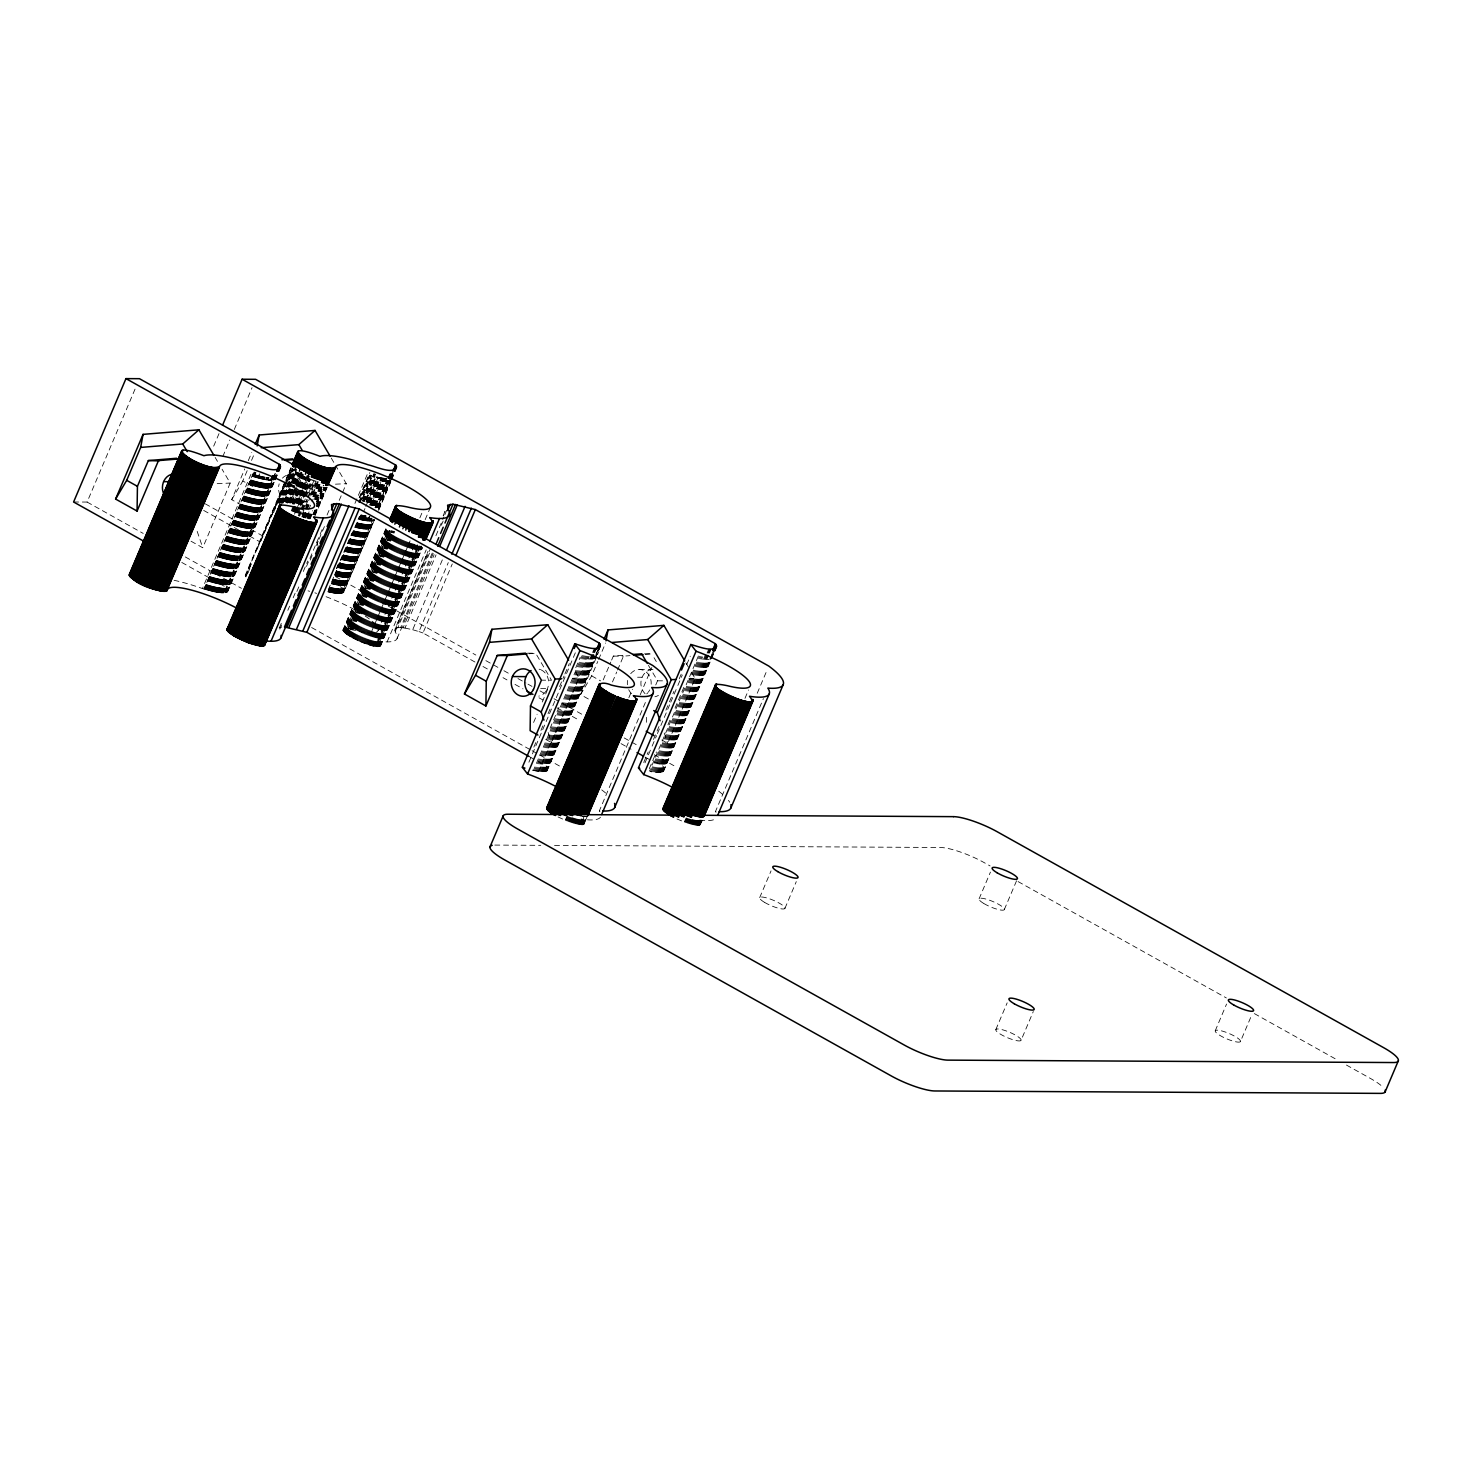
<?xml version="1.0" encoding="UTF-8"?>
<svg xmlns="http://www.w3.org/2000/svg" width="1472" height="1472" viewBox="0 0 1472 1472"><rect width="100%" height="100%" fill="white"/><g stroke="black" fill="none" stroke-linecap="round" stroke-linejoin="round"><path stroke-width="0.75" stroke-dasharray="5 3.75" d="M646.355 722.31L646.447 715.576M291.051 467.802L245.364 575.938L246.45 574.19M417.238 546.866L377.292 640.982C394.404 660.965 313.223 621.644 355.138 630.384A51.446 10.966 23 0 0 375.875 624.772A51.446 10.966 23 0 0 325.735 596.583M377.292 640.982A72.036 15.346 23 0 0 395.692 632.813L395.232 628.562L428.076 551.19M546.701 690.129A13.726 11.942 -89.7 0 0 547.087 689.393L547.75 687.847A13.726 11.942 -89.7 0 0 548.228 686.21M313.536 496.542A13.726 11.942 -89.7 0 0 314.364 495.089L315.008 493.543A13.726 11.942 -89.7 0 0 313.738 480.406M247.167 470.69L242.806 480.958L253.534 486.956L253.184 511.686L231.711 499.689L244.794 468.887M251.528 460.405L254.141 454.241M588.358 698.979L580.557 694.618L598.846 651.544M580.557 694.618L591.652 675.887L597.761 661.498M598.626 659.438L605.599 642.988M73.6 501.989L87.106 502.062L135.038 389.142M213.679 446.163L219.015 433.614M222.75 456.688L229.834 439.962M234.287 429.511L252.043 387.67M191.029 541.218L202.731 547.75L230.202 483.055L222.088 469.255M248.271 460.699L251.749 452.53M174.064 580.299A72.036 15.346 23 0 1 202.437 588.542L251.252 473.524M202.437 588.542L204.019 589.021L253.718 471.923M204.019 589.021L254.178 472.052M204.461 589.168L254.619 472.199M204.902 589.315L255.061 472.328M205.362 589.444L255.521 472.475M205.804 589.591L255.962 472.604M206.246 589.72L255.502 474.83M206.687 589.849L255.944 474.959M207.11 589.978L256.386 475.088M207.552 590.106L256.809 475.198M207.994 590.217L257.232 475.327M208.417 590.346L257.655 475.438M208.84 590.456L258.078 475.548M209.263 590.585L258.575 475.07M209.686 590.695L259.808 473.69M210.091 590.806L259.33 475.879M210.514 590.898L259.753 475.99M210.919 591.008L260.158 476.1M211.324 591.118L260.562 476.192M211.729 591.21L260.967 476.284M212.134 591.302L261.354 476.376M212.538 591.394L261.758 476.468M212.925 591.486L262.145 476.56M213.311 591.578L262.531 476.652M213.698 591.67L262.899 476.726M214.084 591.744L263.286 476.799M214.47 591.836L263.654 476.891M214.838 591.91L264.04 476.965M215.206 591.983L264.39 477.038M215.574 592.057L264.758 477.094M215.942 592.112L265.126 477.167M216.292 592.186L264.592 479.32M216.642 592.241L264.942 479.375M216.991 592.314L265.273 479.43M217.341 592.37L266.506 477.388M217.69 592.425L266.837 477.443M218.022 592.462L267.168 477.498M218.353 592.517L267.499 477.535M218.684 592.554L267.83 477.59M218.997 592.609L268.143 477.627M219.328 592.646L268.456 477.664M219.641 592.682L269.063 477.719M219.935 592.719L268.474 479.835M220.542 592.774L268.769 479.872M220.837 592.793L269.063 479.89M221.131 592.811L269.339 479.909M221.407 592.83L269.615 479.909M221.683 592.848L269.891 479.927M221.959 592.866L273.074 473.671M222.217 592.866L273.332 473.671M222.732 592.885L273.59 473.671M222.99 592.885L274.068 473.671M223.229 592.866L274.307 473.653M223.707 592.866L274.767 473.634M274.988 473.616L223.946 592.848M275.393 473.561L224.59 592.793L227.59 591.744L227.258 587.954L181.277 562.157M224.995 592.738L275.963 472.77M225.382 592.682L276.184 473.082M225.75 592.609L276.515 473.358M226.081 592.517L276.846 473.266M226.394 592.406L277.582 471.905M226.817 592.241L274.197 480.682M274.749 479.32L277.748 472.328M227.295 591.965L274.546 480.976M275.246 479.614L278.098 472.622M227.755 591.578L274.344 481.822M275.209 479.835L277.895 473.45M245.235 575.35L290.757 468.041M245.456 576.178L290.72 469.513M245.585 576.398L252.043 561.568M257.122 549.222L291.106 469.568M245.916 576.914L252.356 561.531M260.82 541.107L292.082 468.151M247.903 572.994L250.571 566.72M273.663 512.348L292.302 468.427M277.895 502.909L292.542 468.703M278.263 502.909L285.366 486.183M286.267 484.086L292.468 469.458M278.668 502.909L284.814 487.802M288.438 479.909L292.799 468.979M278.907 502.725L285.108 488.097M288.659 479.725L293.094 469.274M279.22 503.019L285.329 488.299M288.99 480.019L293.314 469.476M279.551 502.964L285.77 488.336M286.654 486.238L293.756 469.513M279.57 503.332L293.774 469.862M280.03 503.019L294.234 469.55M280.526 503.074L286.746 488.446M287.629 486.349L294.731 469.623M281.226 501.878L295.43 468.409M281.06 503.148L295.854 468.74M281.594 503.24L296.314 469.053M282.164 503.35L296.369 469.881M282.569 502.854L290.554 484.03M291.456 481.951L295.89 471.482M283.618 501.382L288.954 488.833M289.837 486.735L296.056 472.089M283.066 503.185L291.051 484.38M291.953 482.282L296.387 471.831M284.225 501.51L291.327 484.766M292.21 482.687L296.645 472.218M284.464 501.437L291.566 484.711M292.45 482.632L296.902 472.162M284.832 501.639L291.934 484.914M292.836 482.816L297.27 472.365M284.998 501.786L292.1 485.061M293.002 482.963L297.436 472.512M285.476 501.805L292.578 485.061M293.462 482.982L297.896 472.512M285.568 502.136L292.67 485.41M293.554 483.313L297.988 472.862M286.138 502.486L293.222 485.226M294.124 483.662L298.54 472.678M286.782 502.136L293.885 485.41M294.768 483.313L299.202 472.862M286.727 502.835L293.83 486.11M294.713 484.012L299.166 473.561M287.445 502.338L294.547 485.594M295.43 483.515L299.883 473.046M287.334 503.185L294.437 486.459M295.32 484.362L299.773 473.91M288.144 502.541L292.578 492.071M296.13 483.718L300.564 473.248M288.862 501.455L295.062 486.809M295.964 484.73L301.282 472.181M288.825 502.743L295.044 488.115M295.927 486.018L301.263 473.469M289.506 501.805L295.706 487.177M296.59 485.079L301.926 472.53M289.542 502.964L295.762 488.336M296.645 486.238L301.962 473.69M296.369 487.526L290.15 502.154L303.802 502.044M297.252 485.429L301.686 474.978M290.26 503.203L296.461 488.575M297.362 486.478L302.68 473.929M291.861 501.363L297.197 488.814M298.08 486.717L303.398 474.168M291.511 502.854L303.048 475.677M292.192 503.203L303.747 476.026M292.45 503.976L298.65 489.33M299.552 487.232L303.986 476.781M292.91 503.553L299.11 488.906M300.012 486.827L304.446 476.358M293.186 504.234L299.405 489.606M300.288 487.508L304.722 477.057M293.627 503.902L299.828 489.256M300.711 487.158L305.164 476.707M291.272 510.802L300.141 489.882M301.024 487.784L305.477 477.333M294.345 504.234L297.896 495.862M301.447 487.508L305.882 477.038M292.008 511.078L300.895 490.176M301.778 488.078L307.096 475.53M292.413 510.839L301.282 489.937M302.165 487.839L306.618 477.388M292.762 511.391L307.85 475.824M293.149 511.17L308.237 475.622M293.498 511.686L296.166 505.411M297.05 503.332L302.386 490.783M303.269 488.686L308.586 476.137M293.885 511.502L296.534 505.227M297.436 503.13L302.754 490.581M303.637 488.483L308.973 475.934M294.253 511.998L296.921 505.724M297.804 503.626L303.122 491.096M304.023 488.998L309.341 476.45M294.621 511.814L297.289 505.54M298.172 503.442L303.508 490.894M304.391 488.814L308.826 478.345M294.989 512.311L297.657 506.037M298.54 503.958L303.876 491.409M304.759 489.311L309.194 478.86M294.474 514.206L296.258 510.03M297.142 507.932L301.576 497.481M305.127 489.127L309.58 478.658M295.725 512.642L298.393 506.368M299.276 504.27L304.612 491.722M305.495 489.642L309.93 479.173M296.111 512.826L298.761 506.552M299.662 504.454L304.98 491.906M305.863 489.808L310.316 478.97M296.866 512.716L311.07 479.265M300.086 506.11L305.109 494.261M306.01 492.182L308.678 485.889L300.73 472.383M297.602 513.01L303.821 498.382M304.704 496.285L311.806 479.559M298.356 513.305L304.557 498.658M305.458 496.561L312.561 479.835M298.209 515.66L299.975 511.483M300.858 509.386L305.311 498.934M306.194 496.837L313.297 480.111M298.945 515.918L300.711 511.741M301.594 509.643L305.146 501.29M308.697 492.918L314.033 480.369M299.662 516.175L301.447 511.998M302.33 509.901L306.765 499.45M307.666 497.352L314.769 480.626M303.048 510.158L307.501 499.689M308.384 497.61L315.486 480.866M301.999 514.574L304.667 508.3M305.55 506.202L307.317 502.026M310.868 493.654L316.204 481.105M301.815 516.874L309.801 498.07M310.684 495.972L316.903 481.326M302.514 517.095L308.734 502.449M312.285 494.095L317.602 481.546M303.195 517.298L309.414 502.651M312.966 494.298L318.283 481.749M303.729 517.242L306.397 510.968M303.876 517.482L309.194 504.933M312.745 496.579L318.081 484.03M304.538 517.666L307.188 511.391M313.407 496.745L318.743 484.214M305.238 517.886L313.168 499.008M314.051 496.91L319.387 484.38M305.808 517.978L308.476 511.704M314.695 497.076L320.013 484.527M307.317 516.028L309.083 511.851M314.419 499.302L320.62 484.674M307.022 518.254L309.69 511.98M315.008 499.431L321.227 484.803M307.611 518.365L310.261 512.09M315.597 499.542L321.798 484.914M308.163 518.475L310.831 512.109M316.149 499.652L322.368 485.006M308.697 518.567L311.365 512.293M316.701 499.744L322.902 485.098M309.065 519.046L312.616 510.674M316.333 501.915L323.435 485.171M309.727 518.696L312.395 512.422M316.83 501.97L323.932 485.245M310.206 518.751L312.855 512.477M316.406 504.105L323.509 487.379M316.866 504.142L323.969 487.416M312.855 514.63L315.523 508.355M316.406 506.258L324.392 487.434M313.26 514.63L315.928 508.355M316.811 506.258L324.797 487.434M313.646 514.63L325.183 487.434M313.996 514.593L325.551 487.416M314.327 514.574L325.864 487.379M314.64 514.519L326.177 487.324M314.916 514.464L326.453 487.269M315.155 514.372L326.913 487.103M314.842 516.157L327.52 486.606M327.06 515.016L329.728 508.742M279.33 627.955L281.998 621.681M303.306 571.486L307.74 561.034M279.846 629.17L281.63 624.993M287.831 610.346L289.616 606.17M293.167 597.798L295.835 591.523M306.489 566.444L322.46 528.798M296.847 591.505L299.515 585.23M310.169 560.133L312.818 553.858M316.37 545.505L318.154 541.31M319.038 539.23L325.257 524.584M339.222 500.388L346.306 483.681L335.874 465.943M354.936 503.424L368.258 472.052M359.186 497.646L369.84 472.549M359.628 497.775L369.398 474.775M360.971 495.825L369.84 474.922M358.745 502.246L370.3 475.051M359.205 502.375L370.742 475.198M359.646 502.504L371.183 475.327M360.07 502.633L371.625 475.456M362.296 498.585L372.048 475.585M362.719 498.714L372.49 475.714M362.278 500.922L373.814 473.745M362.701 501.05L374.238 473.855M363.124 501.161L374.661 473.984M363.547 501.271L375.084 474.094M363.97 501.4L375.507 474.205M364.375 501.51L375.029 476.413M336.389 568.523L339.057 562.249M365.682 499.523L375.452 476.505M336.794 568.634L339.462 562.359M340.345 560.262L346.564 545.634M347.447 543.536L351.9 533.085M366.086 499.615L375.857 476.615M333.666 577.098L327.446 591.744L338.339 593.492L343.859 592.204L343.252 588.414L331.292 581.734M334.549 575.018L339.866 562.47M340.768 560.372L346.969 545.726M347.852 543.646L359.407 516.451M366.51 499.726L376.262 476.726M327.851 591.836L334.07 577.208M334.954 575.11L359.812 516.562M366.013 501.915L376.666 476.818M328.256 591.946L361.1 514.556M366.418 502.007L377.071 476.91M328.642 592.038L361.486 514.648M366.822 502.099L377.476 477.002M329.047 592.13L361.891 514.74M367.209 502.191L377.862 477.094M329.434 592.204L364.946 508.558M365.829 506.46L378.249 477.186M329.82 592.296L362.664 514.924M367.982 502.375L378.635 477.278M330.188 592.37L363.05 514.998M368.368 502.449L379.022 477.351M330.574 592.462L363.418 515.071M368.754 502.541L379.408 477.443M330.942 592.535L363.786 515.163M369.122 502.614L379.776 477.517M331.329 592.609L364.173 515.237M369.49 502.688L380.144 477.59M331.678 592.682L364.541 515.31M369.858 502.762L380.512 477.664M332.046 592.756L364.89 515.366M370.226 502.817L380.88 477.719M332.414 592.811L365.258 515.439M369.693 504.988L381.23 477.793M332.764 592.885L365.608 515.494M370.042 505.043L381.579 477.848M333.114 592.94L365.958 515.55M370.392 505.098L381.929 477.922M333.463 592.995L366.307 515.623M370.742 505.154L382.278 477.977M333.794 593.05L365.755 517.758M371.974 503.13L382.628 478.032M334.126 593.106L366.086 517.813M371.422 505.264L382.959 478.069M334.457 593.142L366.418 517.868M371.754 505.319L383.29 478.124M334.788 593.198L366.749 517.905M372.066 505.356L383.622 478.161M335.119 593.234L367.08 517.942M372.398 505.393L383.934 478.216M335.432 593.271L367.393 517.978M372.71 505.43L384.247 478.253M335.745 593.308L367.706 518.015M373.023 505.466L384.56 478.29M336.058 593.345L368.018 518.052M373.336 505.503L384.873 478.326M336.352 593.363L368.313 518.089M373.63 505.54L385.186 478.345M336.646 593.4L369.49 516.028M373.943 505.558L385.48 478.382M336.941 593.418L369.785 516.046M374.238 505.595L385.774 478.4M337.235 593.437L370.079 516.065M374.514 505.614L386.345 478.437M337.787 593.474L369.748 518.181M375.084 505.65L386.621 478.455M338.063 593.492L370.024 518.199M375.36 505.65L385.995 480.553M338.339 593.492L370.3 518.218M375.618 505.669L386.271 480.571M338.597 593.51L370.815 518.218M374.992 507.766L386.786 480.571M339.112 593.51L371.054 518.218M375.507 507.766L387.044 480.571M387.927 478.492L390.595 472.218M339.351 593.51L371.312 518.218M375.746 507.766L387.283 480.571M388.166 478.474L390.834 472.199M339.59 593.492L371.79 518.199M375.986 507.748L387.762 480.553M388.406 478.474L391.313 472.199M340.05 593.474L372.011 518.181M376.446 507.73L387.982 480.553M388.884 478.455L391.534 472.181M340.271 593.455L371.57 520.242M376.666 507.711L388.424 480.516M389.105 478.437L391.975 472.144M340.713 593.418L371.772 520.223M388.645 480.498L377.108 507.674L392.601 472.07M389.528 478.4L392.196 472.126M340.915 593.4L372.177 520.168M341.302 593.345L372.766 519.726L341.688 593.271M377.697 507.601L392.987 472.015M378.083 507.527L389.73 480.148M390.503 478.253L393.374 471.942M342.019 593.179L373.428 519.892M378.451 507.785L390.282 480.166M390.89 478.51L393.686 471.85M342.498 593.05L373.722 519.8M378.654 508.226L390.448 480.111M391.092 478.952L393.613 472.383M342.792 592.94L373.998 519.671M378.69 509.091L390.264 481.178M390.871 479.946L393.815 472.806M343.289 592.682L374.477 519.745L343.694 592.37M378.93 509.275L390.65 481.62M391.35 479.872L394.202 473.248M378.617 510.471L391.11 481.086M391.626 479.449L394.662 472.733M342.939 630.071L386.731 526.774M343.031 630.476L386.474 527.786M343.252 630.918L386.621 528.227M343.399 631.157L387.136 528.319M343.565 631.414L387.449 528.282M343.767 631.672L388.148 527.105M344.006 631.948L388.387 527.381M344.264 632.224L388.645 527.657M344.54 632.518L388.038 530.049M346.343 628.618L388.074 530.325M344.853 632.813L388.498 530.362M345.202 633.107L388.958 530.398M345.57 633.42L389.068 530.95M347.723 628.746L389.454 530.454M345.957 633.733L390.338 529.166M348.238 628.802L389.951 530.509M346.38 634.064L390.761 529.497M346.822 634.377L391.202 529.828M349.306 628.986L391.037 530.693M347.282 634.726L391.662 530.159M349.876 629.078L391.589 530.803M347.76 635.058L392.141 530.49M350.465 629.206L392.178 530.914M348.275 635.389L392.656 530.822M351.072 629.335L392.785 531.042M348.809 635.738L393.19 531.171M351.679 629.482L393.41 531.19M349.342 636.088L393.742 531.521M352.323 629.648L394.036 531.355M349.913 636.438L394.312 531.87M352.967 629.814L394.698 531.521M350.502 636.787L394.882 532.22M351.109 637.137L395.49 532.57M351.734 637.486L396.115 532.919M352.378 637.854L396.759 533.287M353.022 638.204L397.403 533.637M353.685 638.554L397.182 536.084M354.366 638.903L397.863 536.434M355.065 639.253L399.446 534.686M355.764 639.602L400.145 535.035M356.463 639.934L400.862 535.366M357.181 640.283L400.678 537.795M357.917 640.614L401.414 538.145M358.653 640.946L403.034 536.378M359.389 641.277L403.77 536.71M360.125 641.59L404.506 537.022M360.879 641.902L404.377 539.433M361.615 642.215L405.113 539.727M362.37 642.51L405.867 540.04M363.106 642.804L406.603 540.334M363.86 643.08L407.358 540.61M364.596 643.356L408.094 540.886M365.332 643.632L408.83 541.162M366.068 643.89L409.566 541.42M371.018 632.886L410.081 540.886M419.851 517.868L423.402 509.514M366.786 644.129L410.283 541.659M367.503 644.368L411.001 541.898M368.221 644.607L411.718 542.119M368.92 644.81L412.418 542.34M369.619 645.03L413.117 542.542M370.282 645.214L413.779 542.745M370.962 645.398L414.46 542.929M371.606 645.564L415.104 543.094M378.12 630.513L415.417 542.671M425.169 519.671L430.505 507.122M372.232 645.73L415.73 543.26M372.858 645.877L415.472 545.486M373.465 646.006L416.079 545.615M374.054 646.134L417.551 543.646M374.624 646.226L418.122 543.757M375.158 646.318L417.772 545.946M375.691 646.41L418.306 546.02M377.973 641.479L417.919 547.363M376.206 646.466L418.802 546.094M378.359 641.792L419.189 545.597M376.685 646.521L419.557 545.91M377.145 646.558L419.906 546.204M377.586 646.594L420.201 546.204M379.371 642.694L420.219 546.498M377.991 646.594L420.606 546.222M378.378 646.594L420.992 546.222M378.746 646.576L421.36 546.204M379.095 646.558L421.691 546.167M379.408 646.502L421.378 547.842M379.684 646.447L421.673 548.081M380.181 646.3L422.096 547.897M380.549 646.079L422.611 547.382M387.118 641.884L426.181 549.884M443.182 515.642L444.949 511.446L443.385 515.66M394.57 630.678L428.297 551.209M395.066 631.893L430.578 548.246M435.914 535.698L443.9 516.874M444.783 514.777L447.451 508.502M395.232 628.562L397.863 627.679L429.824 552.405M441.361 525.21L443.146 521.033M397.863 627.679L400.605 627.606L432.547 552.313M397.072 638.554L433.467 552.81M400.605 627.606L403.107 627.808L434.185 554.613M403.107 627.808L405.002 628.066L436.062 554.87M405.002 628.066L412.694 629.74L442.87 558.642M412.694 629.74L418.986 631.598L448.279 562.598M474.978 662.032L422.979 632.96L452.272 563.942M533.6 722.458L537.096 714.233M542.266 702.034L548.154 688.16M533.839 747.187L536.489 740.913M540.942 730.462L543.591 724.187M548.044 713.736L550.694 707.462M559.581 686.541L564.015 676.09M564.898 673.992L569.333 663.541M528.908 762.22L531.558 755.946M532.441 753.866L551.982 707.848M552.865 705.75L575.938 651.378M550.05 728.327L552.718 722.053M553.601 719.955L559.82 705.327M575.791 667.681L580.244 657.211M532.294 770.15L533.434 770.408L582.25 655.39M533.434 770.408L534.538 770.647L583.354 655.629M534.538 770.647L535.606 770.868L584.421 655.85M535.606 770.868L536.636 771.052L585.47 656.034M536.636 771.052L537.63 771.218L586.463 656.199M537.63 771.218L538.605 771.365L587.42 656.346M545.726 739.404L551.577 742.679L579.048 677.985L575.57 672.06M538.605 771.365L588.34 656.457M539.525 771.494L589.223 656.549M540.408 771.586L589.168 658.72M541.236 771.641L591.744 654.58M592.627 652.482L594.412 648.306M542.027 771.696L592.498 654.598M593.382 652.501L595.166 648.324M542.782 771.696L593.198 654.58M594.099 652.501L595.866 648.306M543.499 771.696L593.86 654.543M594.743 652.464L596.528 648.269M544.143 771.659L593.97 655.629M544.769 771.604L594.302 656.107M545.321 771.512L592.885 660.56M545.836 771.402L595.13 656.254M596.013 654.157L598.681 647.882M546.296 771.273L595.534 656.089M595.866 655.298L599.086 647.717M546.719 771.107L599.766 647.33M547.069 770.923L600.466 646.263M603.226 679.898L610.788 662.069M611.634 660.082L613.309 656.107L626.391 655.04M612.499 681.941L616.713 672.023M617.559 670.036L623.447 656.162L629.979 655.629M558.054 816.96L565.303 820.272L567.07 816.095M565.303 820.272L567.824 816.39M566.058 820.566L568.578 816.684M566.794 820.861L569.314 816.96M567.548 821.155L570.05 817.236M568.284 821.431L570.786 817.512M569.02 821.689L571.522 817.77M569.756 821.946L573.142 815.93M570.474 822.204L573.859 816.169M571.191 822.443L574.577 816.39M571.909 822.664L575.276 816.61M572.608 822.885L575.957 816.813M573.289 823.087L576.638 816.997M573.97 823.271L577.3 817.181M574.632 823.455L577.944 817.365M628.857 697.728L632.408 689.356M575.294 823.639L578.588 817.512M575.92 823.786L579.214 817.659M576.546 823.934L579.821 817.788M577.153 824.062L580.391 817.917M577.742 824.191L581.845 815.93M578.312 824.302L582.397 816.022M578.846 824.394L582.93 816.095M579.379 824.467L583.427 816.169M579.876 824.541L584.182 815.985M580.833 824.633L584.384 816.261C581.09 819.15 588.064 826.086 580.373 824.596M581.274 824.651L584.826 816.279M581.679 824.67L585.23 816.298M582.066 824.67L585.617 816.298M582.434 824.651L585.985 816.279M582.765 824.614L586.316 816.242M583.078 824.578L586.629 816.206M583.372 824.522L587.181 816.077M587.402 815.985L583.85 824.357L587.291 816.739M640.246 694.71L651.783 667.534M599.895 811.716A72.036 15.346 23 0 0 599.362 810.87L645.527 702.126M655.739 684.995L657.524 680.8L648.453 665.362M643.724 762.459L648.177 752.008M653.494 739.459L656.162 733.185M657.046 731.087L659.714 724.813M665.914 710.185L668.582 703.91M669.466 701.813L673.918 691.362M679.236 678.813L681.904 672.538M645.012 762.846L651.231 748.218M652.114 746.12L656.549 735.669M657.432 733.571L669.87 704.297M670.754 702.199L676.973 687.571M677.856 685.474L682.29 675.022M686.725 664.571L690.276 656.199M649.299 768.678L656.402 751.953M667.938 724.776L670.606 718.502M675.041 708.032L683.928 687.13M698.372 656.015L649.538 771.034C660.689 776.02 674.378 767.758 653.034 761.521M650.642 771.273L699.476 656.254M651.71 771.494L700.543 656.475M652.758 771.696L701.574 656.659M653.752 771.862L702.567 656.843M654.709 771.99L702.641 659.07M661.848 740.03L667.699 743.305L695.152 678.61L690.515 670.717M655.629 772.119L705.346 655.003M656.512 772.211L706.229 655.095M707.112 652.998L708.878 648.821M657.358 772.266L707.057 655.169M707.958 653.071L709.725 648.894M658.15 772.322L707.866 655.206M708.75 653.108L710.516 648.931M658.904 772.34L708.602 655.224M709.504 653.126L711.27 648.95M659.603 772.322L707.535 659.401M660.266 772.285L708.198 659.364M660.873 772.23L708.805 659.309M661.443 772.138L708.639 660.91M661.958 772.027L710.774 657.009M711.657 654.93L714.325 648.655M662.418 771.898L714.785 648.508M662.823 771.733L715.208 648.361M663.191 771.549L712.006 656.53M712.908 654.451L715.558 648.177M663.504 771.346L715.686 648.986M676.991 818.966L684.388 822.057L686.173 817.862M684.388 822.057L686.909 818.138M685.124 822.314L687.645 818.395M685.86 822.572L688.362 818.634M686.596 822.83L689.08 818.874M687.314 823.069L689.798 819.113M688.013 823.29L690.497 819.334M688.712 823.51L691.178 819.536M689.411 823.713L691.858 819.72M690.092 823.915L693.422 817.825M690.754 824.099L694.066 817.99M744.979 698.354L748.53 690M691.398 824.265L694.71 818.138M692.042 824.412L695.318 818.285M692.65 824.559L695.925 818.432M693.257 824.706L696.514 818.542M693.846 824.817L697.084 818.653M694.416 824.927L697.618 818.745M694.968 825.019L698.151 818.818M695.483 825.093L698.666 818.892M695.998 825.166L699.145 818.947M696.477 825.222L699.605 818.984M696.937 825.258L700.046 819.002M697.378 825.277L700.451 819.021M697.802 825.295L700.856 819.021M698.188 825.295L701.5 817.77M698.556 825.277L701.721 818.046M698.887 825.24L701.942 818.303M699.2 825.203L702.107 818.561M699.476 825.148L702.641 818.708M699.734 825.074L703.156 818.377M700.175 824.89L703.414 817.935M757.234 693.257L767.004 670.257M716.018 812.342A72.036 15.346 23 0 0 715.484 811.495L763.416 698.574M759.681 897.644L771.034 870.909M784.944 908.371L796.278 881.636M979.082 898.84L990.435 872.105M1004.327 909.549L1016.563 880.771M995.826 1029.59L1007.161 1002.855M1021.071 1040.318A13.726 2.926 23 0 0 1003.131 1029.94A13.726 2.926 23 0 0 1001.144 1034.595A13.726 2.926 23 0 0 1021.071 1040.318L1033.307 1011.522M1215.228 1030.786L1226.562 1004.051M1240.473 1041.495A13.726 2.926 23 0 0 1222.514 1031.136A13.726 2.926 23 0 0 1220.546 1035.791A13.726 2.926 23 0 0 1240.473 1041.495L1251.826 1014.76M700.598 824.522L697.084 819.665A72.036 15.346 23 0 0 715.705 818.708M231.711 499.689L242.806 480.958M547.639 770.482L546.922 766.47L536.93 760.877M279.128 627.937L281.759 627.054M529.11 653.752L535.661 653.218L551.522 680.23L541.402 680.174M645.233 654.378L651.765 653.844L641.645 653.789M217.175 483.644L230.202 483.055M335.45 484.178L346.306 483.681M572.534 678.279L579.048 677.985M688.638 678.905L695.152 678.61M290.646 474.536L301.889 474.61M308.678 485.889L318.798 485.944L315.394 480.148M310.206 494.316L314.714 494.334M527.546 653.182L535.661 653.218M613.309 656.107L623.447 656.162M639.455 669.466L652.979 669.539M637.578 677.23L642.086 677.267M657.524 680.8L663.596 680.837M540.666 688.583L547.437 688.62M494.813 845.075L540.758 845.333M554.539 845.406L940.369 847.486A34.298 7.305 23 0 1 984.087 862.574L990.086 865.922M418.986 631.598L422.979 632.96M1018.109 881.599L1226.342 997.942M1254.365 1013.601L1336.447 1059.472M1346.457 1065.066L1370.487 1078.479A34.298 7.305 23 0 1 1383.036 1087.274M297.73 511.667L308.476 517.647M591.652 675.887L600.594 680.892M205.215 503.81L263.359 536.305M335.524 576.619L475.842 655.04M485.87 660.634L501.897 669.594M503.902 670.717L509.919 674.084M517.942 678.555L525.964 683.045M527.97 684.167L531.981 686.394M540.003 690.883L543.996 693.128M554.024 698.722L560.041 702.089M562.046 703.193L584.09 715.521M624.183 737.932L636.217 744.648M654.267 754.731L676.31 767.041M203.67 510.416L259.514 541.622M482.982 666.503L490.986 670.974M503.001 677.672L506.994 679.917M514.998 684.388L523.002 688.859M539.01 697.802L543.002 700.028M557.005 707.866L579.011 720.158M621.037 743.636L631.028 749.211M645.03 757.05L651.029 760.398M87.106 502.062L143.226 533.434M185.325 556.95L241.463 588.322M311.622 627.532L530.122 749.616M532.128 750.738L560.206 766.415M528.926 756.406L534.925 759.773M582.746 820.474L580.98 819.039A72.036 15.346 23 0 0 600.466 817.144M685.878 662.823L689.356 668.748M654.028 657.708L656.31 661.572M331.237 458.05L334.714 463.956M215.133 457.424L217.451 461.362M664.24 733.056L667.699 743.305M548.118 732.43L551.577 742.679M316.774 542.23L318.854 548.375M197.193 531.374L202.731 547.75M308.016 590.842A51.446 10.966 23 0 1 309.672 591.302M314.842 592.83A51.446 10.966 23 0 1 316.609 593.382M282.422 478.142A13.726 11.942 -89.7 0 1 295.706 475.916A13.726 11.942 -89.7 0 1 302.386 489.293M300.858 495.015A13.726 11.942 -89.7 0 1 285.568 500.774A13.726 11.942 -89.7 0 1 279.165 483.865M307.501 501.437A13.726 11.942 -89.7 0 1 292.045 489.017M292.67 483.938A13.726 11.942 -89.7 0 1 292.928 483.129L293.59 481.583A13.726 11.942 -89.7 0 1 302.643 474.702M658.426 695.354A13.726 11.942 -89.7 0 1 654.893 696.771M645.067 693.717A13.726 11.942 -89.7 0 1 641.406 679.254A13.726 11.942 -89.7 0 1 651.489 669.631M715.981 811.532A80.058 17.057 23 0 1 715.484 811.495M718.722 791.2A80.058 17.057 23 0 1 723.194 794.898M728.438 800.382A80.058 17.057 23 0 1 729.744 802.258M630.697 673.661A13.726 11.942 -89.7 0 1 644.184 670.662A13.726 11.942 -89.7 0 1 651.176 684.222M649.667 689.945A13.726 11.942 -89.7 0 1 648.379 692.061M647.864 692.705A13.726 11.942 -89.7 0 1 646.76 693.864M631.543 693.643A13.726 11.942 -89.7 0 1 628.728 689.632M627.403 684.738A13.726 11.942 -89.7 0 1 627.587 680.432M599.858 810.906A80.058 17.057 23 0 1 599.362 810.87M601.717 789.875A80.058 17.057 23 0 1 607.071 794.273M539.102 669.19A13.726 11.942 -89.7 0 1 540.555 669.631M541.254 669.944A13.726 11.942 -89.7 0 1 548.522 684.517M546.259 690.828A13.726 11.942 -89.7 0 1 538.77 696.127M764.612 902.41A13.726 2.926 23 0 0 784.889 908.463A13.726 2.926 23 0 0 767.446 898.122A13.726 2.926 23 0 0 764.612 902.41M983.995 903.606A13.726 2.926 23 0 0 1004.29 909.659A13.726 2.926 23 0 0 986.847 899.318A13.726 2.926 23 0 0 983.995 903.606"/><path stroke-width="1.5" d="M213.974 455.437L198.904 429.806L143.06 434.369L115.607 499.063L137.08 511.06L137.43 486.33L148.359 460.57L176.695 458.252L178.958 462.098M568.615 660.229L547.75 624.717L491.906 629.298L464.453 693.993L485.907 705.99L486.257 681.26L497.205 655.482L525.522 653.163L541.402 680.174L530.472 705.953L530.122 730.682L537.924 735.043M143.391 540.997L73.6 501.989L125.966 378.617L279.514 464.398C280.876 475.99 258.41 465.318 252.246 464.25A72.036 15.346 23 0 0 203.964 455.731C153.493 436.117 204.295 474.61 219.678 466.293A51.446 10.966 23 0 1 292.358 486.533A51.446 10.966 23 0 1 291.401 506.368C249.559 497.628 330.501 536.912 313.554 516.966A72.036 15.346 23 0 0 331.936 508.797L331.494 504.546L336.867 503.59L359.242 508.944L599.306 643.08C602.048 654.249 580.244 645.012 574.724 643.871L522.339 767.262L527.565 773.959A51.446 10.966 23 0 1 556.545 786.839M672.649 787.465A51.446 10.966 23 0 0 643.669 774.585L638.462 767.887L690.828 644.497C696.348 645.656 718.152 654.874 715.41 643.724L475.346 509.57L452.971 504.215L447.617 505.172L448.058 509.422A72.036 15.346 23 0 1 429.677 517.592C446.439 537.519 365.774 498.254 407.523 506.994A51.446 10.966 23 0 0 408.462 487.158A51.446 10.966 23 0 0 335.782 466.918C320.436 475.254 269.597 436.742 320.068 456.357A72.036 15.346 23 0 1 368.368 464.894C374.477 465.943 397.035 476.615 395.637 465.042L242.089 379.242L222.548 425.242M574.724 643.871L579.931 650.569A51.446 10.966 23 0 1 631.635 679.107A51.446 10.966 23 0 1 611.211 685.05C600.834 680.469 593.474 685.069 606.556 691.454L554.19 814.844C552.202 813.446 543.628 809.103 548.21 806.766M242.089 379.242L255.594 379.316L768.77 666.062A80.058 17.057 23 0 1 767.85 688.105A72.036 15.346 23 0 1 749.469 696.274C766.397 716.238 685.492 676.954 727.315 685.694A51.446 10.966 23 0 0 747.739 679.733A51.446 10.966 23 0 0 696.054 651.213L690.828 644.497M115.607 499.063L126.684 480.332L140.65 447.433L143.06 434.369M257.158 445.887L259.182 434.994L315.026 430.431L330.078 456.081M464.453 693.993L475.53 675.262L489.495 642.362L491.906 629.298M606.004 640.817L608.028 629.924L663.854 625.361L684.719 660.854M335.634 467.47L327.998 484.914M219.475 467.01L166.778 590.824C157.118 591.983 130.07 582.967 130.327 573.565M173.034 474.002A13.726 11.942 -89.7 0 0 163.981 480.866L163.318 482.411A13.726 11.942 -89.7 0 0 164.183 494.831M137.08 511.06L158.479 460.607L178.094 459.006M129.131 574.908L181.884 450.561M129.242 575.313L182.05 450.432M129.462 575.773L181.718 452.162M129.628 576.03L182.988 450.101M129.812 576.27L182.178 452.898M130.014 576.546L182.399 453.155M130.272 576.822L182.638 453.431M130.53 577.098L182.914 453.707M130.824 577.392L183.209 454.002M131.155 577.686L183.522 454.296M131.505 577.981L183.871 454.609M131.873 578.294L184.258 454.922M132.278 578.625L184.644 455.234M132.701 578.938L185.067 455.547M133.142 579.269L185.527 455.878M133.621 579.6L185.987 456.21M134.118 579.95L186.484 456.559M134.633 580.281L186.999 456.89M135.166 580.63L187.533 457.24M135.718 580.98L188.085 457.59M136.289 581.33L188.674 457.939M136.878 581.679L189.262 458.289M137.503 582.029L189.87 458.638M138.129 582.378L190.495 459.006M138.773 582.746L191.139 459.356M139.417 583.096L191.802 459.706M140.098 583.446L192.464 460.055M140.778 583.795L193.145 460.405M141.459 584.145L193.844 460.754M142.177 584.476L194.543 461.104M142.894 584.826L195.261 461.435M143.612 585.157L195.978 461.785M144.33 585.506L196.714 462.116M145.066 585.819L197.45 462.447M145.802 586.15L198.186 462.76M146.556 586.463L198.922 463.091M147.292 586.776L199.677 463.386M148.046 587.089L200.413 463.698M148.801 587.383L201.167 463.993M149.537 587.678L201.903 464.287M150.273 587.954L202.658 464.563M151.027 588.23L203.394 464.839M151.763 588.487L204.13 465.097M152.481 588.745L204.866 465.354M153.217 588.984L205.583 465.612M153.934 589.223L206.301 465.833M154.634 589.444L207 466.054M155.333 589.665L207.699 466.274M156.014 589.867L208.398 466.477M156.694 590.051L209.061 466.661M157.357 590.235L209.723 466.845M158.001 590.401L210.367 467.01M158.626 590.548L211.011 467.158M159.252 590.695L211.618 467.305M159.841 590.824L212.207 467.434M160.43 590.934L212.796 467.544M160.982 591.045L213.348 467.654M161.515 591.137L213.9 467.746M162.049 591.21L214.415 467.82M162.546 591.266L214.912 467.875M163.024 591.321L215.39 467.93M163.466 591.358L215.85 467.967M163.907 591.376L216.274 467.986M164.312 591.376L216.678 467.986M164.698 591.376L217.065 467.986M165.048 591.358L217.414 467.967M165.379 591.321L217.746 467.93M165.674 591.266L218.058 467.875M165.95 591.21L218.574 467.746M166.428 591.045L218.997 467.544M255.208 444.342L259.182 434.994M276.975 470.838L279.514 464.398M277.178 471.15L279.735 464.729M277.27 471.316L279.938 465.042M278.392 469.66L280.103 465.336M278.576 470.102L280.232 465.63M278.742 470.635L280.398 466.054M278.797 471.242L280.563 466.698M292.284 464.508L297.859 451.315M292.394 465.115L298.356 450.966M297.822 452.787L292.597 465.446L298.209 452.824M292.965 466.072L298.503 452.787M293.186 466.33L298.503 453.781M293.425 466.606L298.742 454.057M293.701 466.882L299.018 454.333M294.878 465.078L299.313 454.627M295.191 465.391L299.644 454.922M295.541 465.686L299.994 455.234M295.044 468.096L300.362 455.547M264.242 643.172L264.574 645.325L261.464 645.969L248.492 642.73L233.809 635.812L226.872 629.63L279.643 505.117M227.019 630.071L280.011 504.896M296.314 466.311L300.766 455.86M227.13 630.292L280.508 504.749M296.737 466.642L301.19 456.191M227.277 630.531L280.784 504.694M227.461 630.789L279.827 507.398M297.197 466.974L301.631 456.522M227.663 631.046L280.03 507.656M227.884 631.322L280.269 507.932M297.657 467.305L302.11 456.854M228.142 631.598L280.526 508.208M228.436 631.893L280.802 508.502M298.154 467.636L302.588 457.185M228.749 632.187L281.115 508.797M298.669 467.986L303.103 457.534M229.098 632.482L281.465 509.091M229.448 632.794L281.833 509.404M299.202 468.335L303.655 457.866M229.853 633.107L282.219 509.717M299.773 468.685L304.207 458.215M230.258 633.438L282.642 510.048M299.46 471.114L304.778 458.565M230.699 633.751L283.084 510.379M231.159 634.082L283.544 510.71M300.932 469.384L305.366 458.914M231.656 634.432L284.022 511.042M301.539 469.734L305.974 459.282M232.153 634.763L284.538 511.373M302.165 470.083L306.599 459.632M232.686 635.113L285.071 511.722M302.809 470.433L307.243 459.982M233.238 635.462L285.605 512.072M303.471 470.782L307.906 460.331M233.809 635.812L286.175 512.422M304.134 471.15L308.586 460.681M234.398 636.162L286.764 512.771M304.814 471.5L309.267 461.03M235.005 636.511L287.371 513.121M305.514 471.831L309.948 461.38M235.612 636.861L287.997 513.47M236.256 637.21L288.622 513.838M305.33 474.278L310.666 461.73M236.918 637.578L289.285 514.188M306.93 472.53L311.365 462.061M237.581 637.928L289.947 514.538M307.648 472.862L312.101 462.41M238.262 638.278L290.628 514.887M308.384 473.193L312.818 462.742M238.942 638.627L291.327 515.237M308.237 475.622L313.554 463.073M239.642 638.958L292.026 515.586M309.856 473.855L314.29 463.386M240.359 639.308L292.726 515.918M310.61 474.168L315.045 463.717M241.077 639.658L293.443 516.267M311.346 474.481L315.781 464.03M241.794 639.989L294.179 516.598M311.199 476.873L316.535 464.324M242.53 640.32L294.915 516.93M311.954 477.167L317.271 464.618M243.266 640.633L295.651 517.261M312.69 477.462L318.026 464.913M244.021 640.964L296.387 517.574M313.444 477.738L318.762 465.189M244.757 641.277L297.142 517.886M314.18 478.014L319.516 465.465M245.511 641.571L297.878 518.199M314.916 478.29L320.252 465.741M246.247 641.884L298.632 518.494M315.652 478.529L320.97 465.98M247.002 642.178L299.368 518.788M316.37 478.786L321.706 466.238M247.738 642.454L300.122 519.064M317.087 479.007L322.423 466.458M248.492 642.73L300.858 519.34M317.786 479.246L323.122 466.698M318.486 479.449L323.822 466.9M249.228 643.006L301.594 519.616M319.185 479.651L324.502 467.102M249.946 643.264L302.33 519.874M319.847 479.835L325.183 467.305M250.682 643.503L303.048 520.113M320.51 480.019L325.846 467.47M251.399 643.742L303.766 520.352M321.154 480.185L326.49 467.636M252.117 643.963L304.483 520.591M321.798 480.35L327.115 467.802M252.816 644.184L305.182 520.794M321.522 482.577L327.722 467.93M253.497 644.386L305.882 521.014M322.11 482.706L328.33 468.059M254.178 644.589L306.544 521.198M322.699 482.816L328.9 468.188M323.251 482.926L329.47 468.28M254.84 644.773L307.225 521.382M323.803 483.018L330.004 468.372M255.484 644.938L307.869 521.548M324.318 483.092L330.538 468.446M256.128 645.104L308.494 521.714M324.815 483.147L331.034 468.501M325.294 483.202L331.513 468.556M256.754 645.251L309.12 521.861M325.754 483.239L331.954 468.593M257.361 645.38L309.727 521.99M326.177 483.258L332.396 468.611M325.698 485.355L332.801 468.611M257.931 645.49L310.316 522.118M326.066 485.337L333.169 468.611M326.434 485.318L333.537 468.593M258.502 645.601L310.886 522.21M326.766 485.282L333.868 468.556M259.054 645.693L311.42 522.302M327.06 485.245L334.162 468.501M327.336 485.171L334.438 468.446M259.587 645.785L311.954 522.394M327.594 485.098L334.917 468.28M260.084 645.84L312.469 522.45M260.562 645.895L312.947 522.505M261.041 645.932L313.407 522.542M261.464 645.969L313.849 522.578M261.887 645.969L314.254 522.578M262.274 645.969L314.64 522.578M262.642 645.95L315.008 522.56M262.973 645.932L316.627 519.782M263.58 645.822L316.793 520.039M263.838 645.748L317.069 520.499M264.261 645.564L317.142 520.72M264.574 645.325L317.234 521.327M271.014 641.258L323.38 517.886M331.458 509.938L334.126 503.663M291.585 610.236L284.482 626.98L306.857 632.334L528.926 756.406M293.37 606.059L296.019 599.785M297.804 595.608L300.472 589.334M302.238 585.138L304.906 578.864M306.673 574.687L309.341 568.413M311.107 564.236L313.775 557.962M315.56 553.785L318.21 547.51M319.994 543.315L322.662 537.041M327.097 526.59L329.765 520.315M331.531 516.138L336.867 503.59M280.968 637.91L333.334 514.538M287.003 627.182L339.37 503.792M288.88 627.44L341.265 504.05M296.571 629.114L348.956 505.724M302.864 630.973L355.249 507.582M306.857 632.334L359.242 508.944M392.969 471.316L395.637 465.042M394.073 469.531L395.858 465.354M394.275 469.844L395.95 465.502M394.441 470.157L396.134 465.814M394.643 470.58L396.354 466.256M394.79 471.003L396.465 466.532M394.846 471.261L396.594 466.955M389.988 519.23L395.747 505.742M390.08 519.634L396.134 505.522M390.301 520.076L396.354 505.448M390.448 520.334L396.906 505.319M390.614 520.573L395.95 508.024M390.816 520.83L396.152 508.3M391.055 521.106L396.373 508.558M391.313 521.382L396.63 508.834M392.49 519.579L396.925 509.128M391.902 521.971L397.238 509.422M392.251 522.266L397.569 509.717M392.619 522.578L397.937 510.03M393.889 520.812L398.342 510.342M394.312 521.125L398.746 510.674M394.754 521.456L399.188 511.005M395.214 521.787L399.648 511.336M394.809 524.216L400.145 511.667M396.207 522.468L400.642 512.017M396.741 522.818L401.175 512.348M397.293 523.149L401.727 512.698M397.863 523.498L402.298 513.047M398.434 523.848L402.886 513.397M399.041 524.216L403.494 513.746M399.666 524.566L404.101 514.114M399.409 527.013L404.745 514.464M400.954 525.265L405.389 514.814M401.617 525.614L406.07 515.163M402.298 525.964L406.732 515.513M402.997 526.314L407.431 515.862M402.813 528.761L408.13 516.212M404.395 527.013L408.848 516.543M405.131 527.344L409.566 516.893M405.849 527.675L410.283 517.224M405.702 530.104L411.019 517.555M407.321 528.338L411.755 517.886M408.057 528.65L412.51 518.199M408.811 528.982L413.246 518.512M408.664 531.374L414 518.825M409.418 531.668L414.736 519.119M411.038 529.865L415.49 519.414M411.792 530.159L416.226 519.708M411.645 532.514L416.962 519.984M412.381 532.79L417.717 520.242M413.117 533.048L418.434 520.499M413.834 533.287L419.17 520.757M414.552 533.526L419.888 520.978M415.27 533.766L420.587 521.217M415.969 533.986L421.286 521.438M416.668 534.189L421.986 521.64M417.33 534.373L422.666 521.824M417.993 534.557L423.329 522.008M418.655 534.722L423.973 522.192M418.398 536.986L424.617 522.339M419.023 537.133L425.242 522.486M419.63 537.262L425.831 522.615M420.219 537.372L426.42 522.744M420.771 537.482L426.99 522.854M421.323 537.574L427.542 522.946M421.857 537.666L428.076 523.02M422.354 537.722L428.573 523.094M422.85 537.777L429.051 523.149M423.31 537.814L429.511 523.186M422.85 539.93L429.953 523.204M423.274 539.948L430.376 523.222M423.66 539.948L430.762 523.204M424.028 539.93L431.13 523.204M424.359 539.893L431.462 523.167M424.672 539.856L432.915 520.665M424.966 539.801L433.062 520.904M425.445 539.635L433.265 521.346M425.813 539.433L433.357 521.953M429.732 541.512L439.502 518.512M447.58 510.582L450.248 504.307M436.098 543.941L438.766 537.666M440.551 533.49L443.201 527.215M444.986 523.038L452.971 504.215M437.736 546.241L455.492 504.418M439.613 546.498L457.369 504.675M446.421 550.27L465.06 506.35M451.83 554.226L471.353 508.226M455.823 555.588L475.346 509.57M485.907 705.99L507.325 655.537L526.939 653.936M543.959 720.139L541.199 711.951L555.165 679.052L531.576 638.922L489.495 642.362M490.029 846.823L503.258 815.672M574.246 648.49L576.03 644.294M527.565 773.959L579.931 650.569M596.638 649.354L599.306 643.08M597.853 647.735L599.638 643.558M598.129 648.177L599.914 644M598.368 648.618L600.134 644.423M598.534 649.023L600.318 644.828M598.662 649.41L600.429 645.214M604.054 639.271L608.028 629.924M546.627 807.944L599.288 683.928M546.719 808.533L599.619 683.689M546.811 808.754L600.042 683.505M547.069 809.232L599.417 685.529M547.253 809.471L599.693 685.474M547.455 809.747L599.822 686.357M547.694 810.005L600.061 686.614M547.952 810.281L600.318 686.909M548.228 810.575L600.613 687.185M548.541 810.87L600.926 687.479M548.89 811.182L601.257 687.792M549.258 811.477L601.625 688.105M549.645 811.79L602.011 688.418M550.068 812.121L602.434 688.73M550.491 812.452L602.876 689.062M550.97 812.783L603.336 689.393M551.448 813.114L603.814 689.724M551.963 813.464L604.33 690.074M552.478 813.795L604.863 690.423M553.03 814.145L605.415 690.754M553.601 814.494L605.986 691.104M554.797 815.194L606.556 691.454M555.422 815.562L607.163 691.822M556.95 813.814L607.789 692.171M557.594 814.163L608.433 692.521M558.256 814.513L609.077 692.87M558.937 814.881L609.739 693.22M559.636 815.212L610.42 693.57M560.335 815.562L611.119 693.919M561.936 813.814L611.818 694.269M562.654 814.163L612.536 694.618M563.371 814.494L613.254 694.95M564.107 814.826L613.971 695.281M564.843 815.157L614.707 695.612M565.579 815.47L615.443 695.943M566.334 815.782L616.934 696.587C620.761 699.494 644.331 705.474 633.346 695.649A72.036 15.346 23 0 0 651.746 687.479A80.058 17.057 23 0 0 652.666 665.436L139.472 378.69L125.966 378.617M567.971 813.998L617.67 696.882M568.707 814.292L618.424 697.176M569.462 814.586L619.178 697.47M570.198 814.881L619.914 697.765M570.952 815.157L620.65 698.041M571.688 815.414L621.386 698.298M572.406 815.672L622.122 698.556M574.025 813.832L622.858 698.814M574.742 814.071L623.576 699.053M575.46 814.292L624.275 699.274M576.159 814.513L624.974 699.494M576.84 814.715L625.674 699.697M577.521 814.918L626.354 699.899M578.183 815.102L627.017 700.083M578.846 815.267L627.661 700.249M579.471 815.433L628.305 700.396M580.097 815.562L628.912 700.543M580.704 815.709L629.519 700.69M582.176 813.74L630.108 700.801M582.746 813.832L630.678 700.911M583.298 813.924L631.23 701.003M583.814 814.016L631.746 701.077M584.329 814.071L632.261 701.15M584.807 814.126L632.739 701.206M585.267 814.163L633.199 701.242M585.709 814.2L633.641 701.261M586.114 814.2L634.064 701.279M586.518 814.2L634.45 701.279M586.868 814.182L634.818 701.261M587.218 814.163L635.15 701.224M587.53 814.108L636.603 698.722M587.806 814.053L636.75 698.961M588.119 814.439L636.861 699.2M587.788 815.782L637.008 699.623M601.643 814.513L653.126 693.22M614.707 807.466L667.147 683.91M660.082 720.765L657.303 712.577L671.269 679.678L647.698 639.547L612.26 642.454M681.481 670.036L684.149 663.762M643.669 774.585L696.054 651.213M712.761 649.998L715.41 643.724M713.092 650.458L715.742 644.184M713.368 650.9L716.018 644.626M714.472 649.244L716.257 645.049M714.656 649.649L716.422 645.472M714.766 650.035L716.533 645.858M714.84 650.753L716.606 646.226M723.911 692.797L671.526 816.187L662.768 808.956L715.723 684.314M662.915 809.379L716.165 684.13M663.044 809.618L716.404 684.057M663.191 809.858L716.698 684.002M663.559 810.373L715.742 686.725M663.798 810.63L716.165 687.258M664.056 810.925L716.441 687.534M664.35 811.201L716.717 687.81M664.663 811.495L717.03 688.105M664.994 811.808L717.379 688.418M665.362 812.121L717.747 688.73M665.749 812.434L718.134 689.043M666.172 812.746L718.538 689.356M666.614 813.078L718.98 689.687M667.074 813.409L719.458 690.018M667.57 813.74L719.937 690.368M668.067 814.09L720.452 690.699M668.601 814.439L720.967 691.049M669.153 814.77L721.519 691.398M669.723 815.12L722.09 691.748M670.312 815.47L722.678 692.098M670.901 815.838L723.286 692.447M672.17 816.537L724.537 693.146M672.814 816.886L725.199 693.496M673.477 817.236L725.862 693.864M675.059 815.506L726.542 694.214M675.74 815.856L727.223 694.563M676.439 816.187L727.922 694.894M677.157 816.537L728.64 695.244M677.874 816.886L729.358 695.575M678.592 817.218L730.094 695.925M680.211 815.451L730.811 696.256M680.966 815.782L731.547 696.569M681.702 816.095L732.302 696.9M682.438 816.408L733.038 697.213M683.192 816.721L733.792 697.507M683.928 817.015L734.528 697.82M685.566 815.212L735.282 698.114M686.32 815.506L736.018 698.39M687.056 815.782L736.773 698.666M687.792 816.04L737.509 698.942M688.528 816.298L738.245 699.2M689.246 816.555L738.962 699.439M689.963 816.794L739.68 699.678M690.681 817.015L740.398 699.899M691.38 817.236L741.097 700.12M692.962 815.341L741.778 700.322M693.643 815.543L742.458 700.525M694.306 815.727L743.121 700.709M694.95 815.893L743.783 700.874M695.594 816.058L744.409 701.04M696.201 816.206L745.034 701.187M696.808 816.334L745.642 701.316M697.397 816.445L746.23 701.426M697.967 816.555L746.782 701.537M698.519 816.647L747.334 701.629M699.034 816.739L747.868 701.721M699.55 816.794L748.365 701.776M700.028 816.85L748.862 701.831M700.488 816.886L749.322 701.868M700.93 816.923L749.763 701.886M701.353 816.923L750.168 701.905M701.739 816.923L750.554 701.905M702.107 816.905L750.922 701.886M702.438 816.886L751.254 701.85M702.751 816.831L751.566 701.813M703.027 816.776L752.707 699.347M703.285 816.702L752.965 699.826M703.726 816.518L753.057 700.046M704.15 816.15L753.149 700.635M717.766 815.157L769.249 693.846M730.811 808.091L783.251 684.535M1385.115 1091.948L1398.326 1060.797M166.778 590.824L167.311 589.665A51.446 10.966 23 0 1 236.734 608.138M140.65 447.433L182.73 443.992L198.904 429.806M261.188 447.709L298.853 444.618L315.026 430.431M531.576 638.922L547.75 624.717M647.698 639.547L663.854 625.361M227.442 628.378L226.872 629.63M664.626 807.355L662.768 808.956M281.906 459.761L292.799 458.878M285.494 460.35L294.216 459.632M632.923 654.506L641.645 653.789L647.312 663.449M634.34 655.279L643.043 654.562M555.165 679.052L561.678 678.758M671.269 679.678L675.611 679.494M163.631 481.638L170.384 481.675M497.205 655.482L507.325 655.537M512.44 676.55L525.964 676.623M148.359 460.57L159.031 460.92M524.952 768.108L522.339 767.262M638.462 767.887L639.768 768.31M653.734 710.571L657.303 712.577M646.226 731.308L654.028 735.669M526.994 691.086L533.011 694.434M637.026 752.578L643.043 755.927M126.684 480.332L137.43 486.33M475.53 675.262L486.257 681.26M530.472 705.953L541.199 711.951M298.853 444.618L302.22 450.358M182.73 443.992L187.22 451.646M730.885 804.706A80.058 17.057 23 0 1 719.219 811.698M281.078 635.37A72.036 15.346 23 0 1 266.45 641.019M614.523 803.381A80.058 17.057 23 0 1 602.674 811.054M530.803 694.563A13.726 11.942 -89.7 0 1 524.768 682.456A13.726 11.942 -89.7 0 1 531.098 670.514M490.912 845.774A34.298 7.305 23 0 0 504.786 859.979L891.186 1075.885A34.298 7.305 23 0 0 934.904 1090.973L1380.442 1093.383A34.298 7.305 23 0 0 1385.115 1090.182M491.298 845.59A34.298 7.305 23 0 1 492.237 845.296M953.47 816.647L507.914 814.237A34.298 7.305 23 0 0 517.868 829.122L904.286 1045.046A34.298 7.305 23 0 0 947.986 1060.134L1393.542 1062.545A34.298 7.305 23 0 0 1383.588 1047.641L997.17 831.735A34.298 7.305 23 0 0 953.47 816.647M533.416 689.558A13.726 11.942 -89.7 0 0 523.333 668.84A13.726 11.942 -89.7 0 0 512.734 689.264A13.726 11.942 -89.7 0 0 533.416 689.558M1233.646 1004.934A13.726 2.926 23 0 0 1253.574 1010.657A13.726 2.926 23 0 0 1235.615 1000.279A13.726 2.926 23 0 0 1233.646 1004.934M777.694 871.571A13.726 2.926 23 0 0 797.971 877.625A13.726 2.926 23 0 0 780.528 867.284A13.726 2.926 23 0 0 777.694 871.571M1014.245 1003.757A13.726 2.926 23 0 0 1034.172 1009.461A13.726 2.926 23 0 0 1016.214 999.102A13.726 2.926 23 0 0 1014.245 1003.757M997.096 872.767A13.726 2.926 23 0 0 1017.373 878.802A13.726 2.926 23 0 0 999.93 868.462A13.726 2.926 23 0 0 997.096 872.767"/></g></svg>
